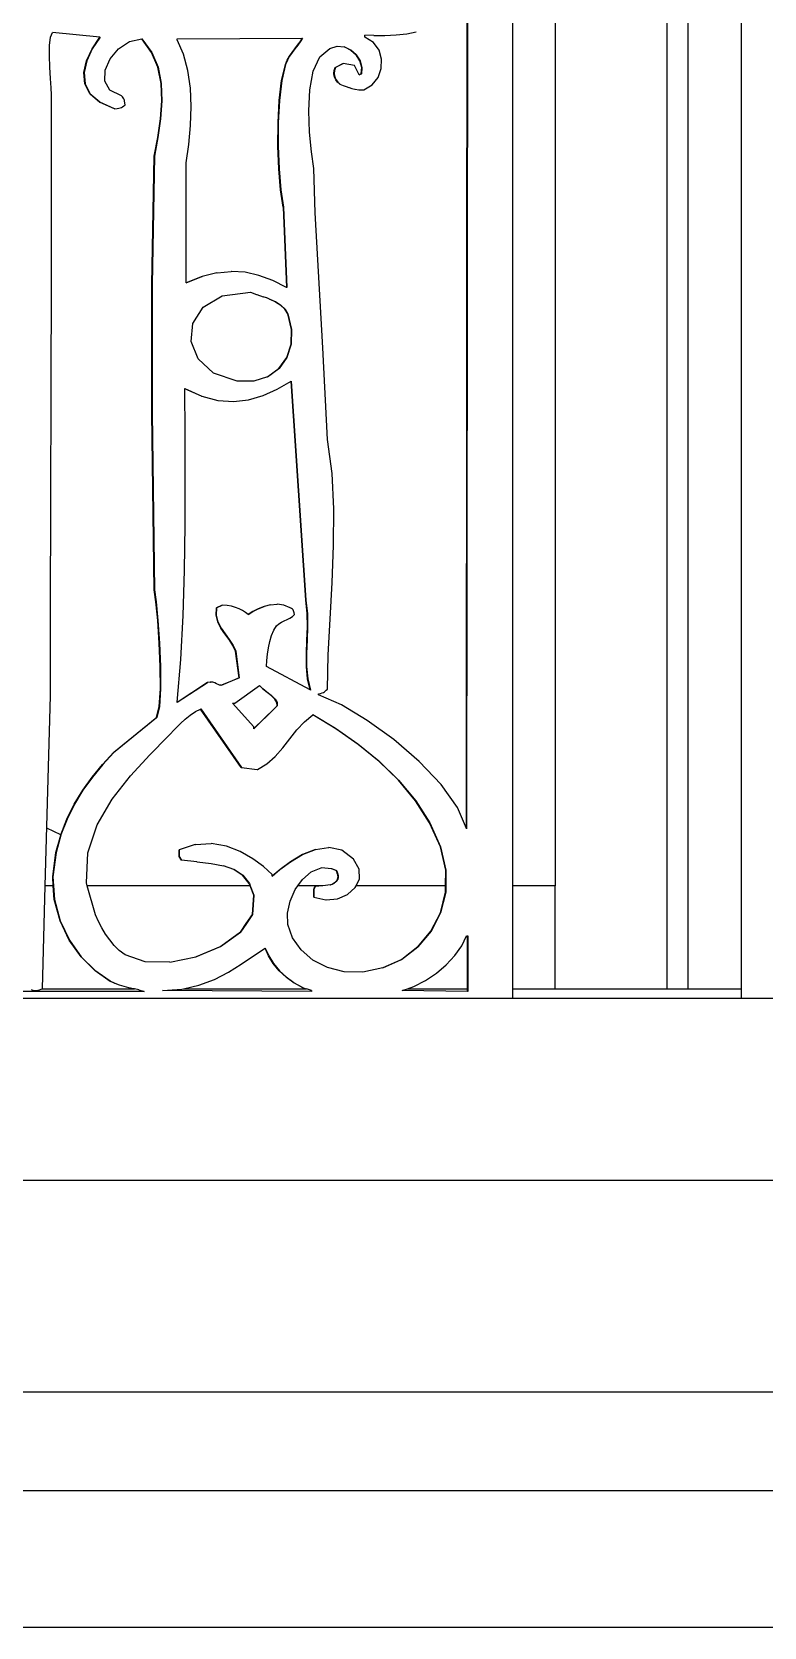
# Model space of a CAD drawing. Header units: inches. Extents: x -2812 to 9774, y -15726 to -746.
# Drawn here: x 3420.64 to 3436.69, y -9244.96 to -9209.95 of the extents above; entities that cross this region are included whole.
import ezdxf

# ---------------------------------------------------------------- set-up
doc = ezdxf.new("R2010")
doc.units = ezdxf.units.IN
doc.header["$LTSCALE"] = 17
doc.header["$MEASUREMENT"] = 0
doc.layers.add('OUTLINE', color=1, linetype='Continuous', lineweight=25)

# ---------------------------------------------------------------- blocks, each defined once
blk = doc.blocks.new('fddd')
for p, q in [((-466.319, -3278.755), (-466.306, -3265.055)), ((-466.301, -3265.055), (-466.314, -3278.755)), ((-465.309, -3291.653), (-465.309, -3265.045)), ((-464.387, -3265.045), (-464.387, -3291.653)), ((-461.938, -3265.045), (-461.938, -3293.913)), ((-461.466, -3293.913), (-461.466, -3265.045)), ((-460.3, -3293.913), (-460.3, -3265.045)), ((-475.469, -3273.213), (-475.448, -3273.032)), ((-475.448, -3273.032), (-475.401, -3272.925)), ((-474.365, -3273.029), (-475.401, -3272.925)), ((-474.538, -3273.286), (-474.365, -3273.029)), ((-474.36, -3273.029), (-474.534, -3273.286)), ((-474.365, -3273.029), (-474.36, -3273.029)), ((-473.955, -3273.286), (-473.715, -3273.129)), ((-473.715, -3273.129), (-473.447, -3273.071)), ((-473.447, -3273.071), (-473.442, -3273.07)), ((-473.23, -3273.364), (-473.447, -3273.071)), ((-473.442, -3273.07), (-473.225, -3273.364)), ((-472.674, -3273.07), (-469.926, -3273.05)), ((-472.674, -3273.091), (-472.674, -3273.07)), ((-472.53, -3273.404), (-472.674, -3273.091)), ((-470.034, -3273.208), (-469.977, -3273.13)), ((-469.972, -3273.13), (-470.029, -3273.208)), ((-469.977, -3273.13), (-469.926, -3273.05)), ((-469.977, -3273.13), (-469.972, -3273.13)), ((-469.921, -3273.05), (-469.972, -3273.13)), ((-469.926, -3273.05), (-469.921, -3273.05)), ((-468.557, -3273.029), (-468.557, -3272.987)), ((-468.356, -3272.992), (-468.557, -3272.987)), ((-468.366, -3273.146), (-468.557, -3273.029)), ((-468.244, -3273.314), (-468.366, -3273.146)), ((-468.356, -3272.992), (-468.351, -3272.992)), ((-468.351, -3272.992), (-468.117, -3272.991)), ((-468.117, -3272.991), (-467.873, -3272.981)), ((-467.873, -3272.981), (-467.639, -3272.957)), ((-467.639, -3272.957), (-467.431, -3272.915)), ((-475.472, -3273.442), (-475.469, -3273.213)), ((-475.462, -3273.691), (-475.472, -3273.442)), ((-474.659, -3273.549), (-474.538, -3273.286)), ((-474.534, -3273.286), (-474.654, -3273.549)), ((-474.538, -3273.286), (-474.534, -3273.286)), ((-474.249, -3273.754), (-474.14, -3273.506)), ((-474.14, -3273.506), (-473.955, -3273.286)), ((-473.23, -3273.364), (-473.225, -3273.364)), ((-473.093, -3273.692), (-473.23, -3273.364)), ((-473.225, -3273.364), (-473.088, -3273.692)), ((-472.434, -3273.76), (-472.53, -3273.404)), ((-470.259, -3273.535), (-470.209, -3273.447)), ((-470.205, -3273.447), (-470.254, -3273.535)), ((-470.209, -3273.447), (-470.153, -3273.364)), ((-470.209, -3273.447), (-470.205, -3273.447)), ((-470.149, -3273.364), (-470.205, -3273.447)), ((-470.153, -3273.364), (-470.094, -3273.285)), ((-470.153, -3273.364), (-470.149, -3273.364)), ((-470.089, -3273.285), (-470.149, -3273.364)), ((-470.094, -3273.285), (-470.034, -3273.208)), ((-470.094, -3273.285), (-470.089, -3273.285)), ((-470.029, -3273.208), (-470.089, -3273.285)), ((-470.034, -3273.208), (-470.029, -3273.208)), ((-469.686, -3273.78), (-469.545, -3273.463)), ((-469.545, -3273.463), (-469.326, -3273.278)), ((-469.326, -3273.278), (-469.162, -3273.23)), ((-469.162, -3273.23), (-469.009, -3273.245)), ((-469.009, -3273.245), (-469.004, -3273.245)), ((-468.866, -3273.313), (-469.009, -3273.245)), ((-469.004, -3273.245), (-468.862, -3273.313)), ((-468.866, -3273.313), (-468.862, -3273.313)), ((-468.749, -3273.418), (-468.866, -3273.313)), ((-468.862, -3273.313), (-468.744, -3273.418)), ((-468.749, -3273.418), (-468.744, -3273.418)), ((-468.665, -3273.549), (-468.749, -3273.418)), ((-468.744, -3273.418), (-468.661, -3273.549)), ((-468.188, -3273.511), (-468.244, -3273.314)), ((-468.197, -3273.718), (-468.188, -3273.511)), ((-475.446, -3273.935), (-475.462, -3273.691)), ((-474.715, -3273.807), (-474.659, -3273.549)), ((-474.715, -3273.807), (-474.71, -3273.807)), ((-474.693, -3274.052), (-474.715, -3273.807)), ((-474.654, -3273.549), (-474.71, -3273.807)), ((-474.71, -3273.807), (-474.688, -3274.052)), ((-474.659, -3273.549), (-474.654, -3273.549)), ((-474.257, -3273.994), (-474.249, -3273.754)), ((-473.093, -3273.692), (-473.088, -3273.692)), ((-473.024, -3274.048), (-473.093, -3273.692)), ((-473.088, -3273.692), (-473.019, -3274.048)), ((-472.379, -3274.147), (-472.434, -3273.76)), ((-470.381, -3273.983), (-470.298, -3273.63)), ((-470.293, -3273.63), (-470.377, -3273.983)), ((-470.298, -3273.63), (-470.259, -3273.535)), ((-470.298, -3273.63), (-470.293, -3273.63)), ((-470.254, -3273.535), (-470.293, -3273.63)), ((-470.259, -3273.535), (-470.254, -3273.535)), ((-469.761, -3274.188), (-469.686, -3273.78)), ((-469.233, -3273.827), (-469.226, -3273.766)), ((-469.233, -3273.827), (-469.228, -3273.827)), ((-469.229, -3273.879), (-469.233, -3273.827)), ((-469.229, -3273.879), (-469.224, -3273.879)), ((-469.214, -3273.925), (-469.229, -3273.879)), ((-469.221, -3273.766), (-469.228, -3273.827)), ((-469.228, -3273.827), (-469.224, -3273.879)), ((-469.226, -3273.766), (-469.207, -3273.693)), ((-469.226, -3273.766), (-469.221, -3273.766)), ((-469.224, -3273.879), (-469.209, -3273.925)), ((-469.202, -3273.693), (-469.221, -3273.766)), ((-469.207, -3273.693), (-469.033, -3273.61)), ((-469.207, -3273.693), (-469.202, -3273.693)), ((-469.03, -3273.61), (-469.202, -3273.693)), ((-469.033, -3273.61), (-469.03, -3273.61)), ((-469.028, -3273.61), (-469.03, -3273.61)), ((-468.781, -3273.651), (-469.028, -3273.61)), ((-468.682, -3273.857), (-468.781, -3273.651)), ((-468.682, -3273.857), (-468.637, -3273.838)), ((-468.681, -3273.858), (-468.682, -3273.857)), ((-468.632, -3273.838), (-468.681, -3273.858)), ((-468.665, -3273.549), (-468.661, -3273.549)), ((-468.625, -3273.694), (-468.665, -3273.549)), ((-468.661, -3273.549), (-468.62, -3273.694)), ((-468.637, -3273.838), (-468.625, -3273.694)), ((-468.637, -3273.838), (-468.632, -3273.838)), ((-468.62, -3273.694), (-468.632, -3273.838)), ((-468.625, -3273.694), (-468.62, -3273.694)), ((-468.267, -3273.914), (-468.197, -3273.718)), ((-475.432, -3274.145), (-475.446, -3273.935)), ((-475.426, -3274.294), (-475.432, -3274.145)), ((-474.693, -3274.052), (-474.688, -3274.052)), ((-474.582, -3274.273), (-474.693, -3274.052)), ((-474.688, -3274.052), (-474.577, -3274.273)), ((-474.145, -3274.193), (-474.257, -3273.994)), ((-473.889, -3274.315), (-474.145, -3274.193)), ((-473.024, -3274.048), (-473.019, -3274.048)), ((-473.01, -3274.427), (-473.024, -3274.048)), ((-473.019, -3274.048), (-473.005, -3274.427)), ((-472.362, -3274.554), (-472.379, -3274.147)), ((-470.434, -3274.419), (-470.381, -3273.983)), ((-470.377, -3273.983), (-470.43, -3274.419)), ((-470.381, -3273.983), (-470.377, -3273.983)), ((-469.785, -3274.647), (-469.761, -3274.188)), ((-469.214, -3273.925), (-469.209, -3273.925)), ((-469.189, -3273.969), (-469.214, -3273.925)), ((-469.209, -3273.925), (-469.184, -3273.969)), ((-469.189, -3273.969), (-469.184, -3273.969)), ((-469.153, -3274.015), (-469.189, -3273.969)), ((-469.184, -3273.969), (-469.148, -3274.015)), ((-469.153, -3274.015), (-469.148, -3274.015)), ((-469.108, -3274.066), (-469.153, -3274.015)), ((-469.148, -3274.015), (-469.103, -3274.066)), ((-469.108, -3274.066), (-469.103, -3274.066)), ((-469.103, -3274.066), (-469.033, -3274.089)), ((-469.033, -3274.089), (-469.029, -3274.089)), ((-469.029, -3274.089), (-468.969, -3274.113)), ((-468.969, -3274.113), (-468.964, -3274.113)), ((-468.964, -3274.113), (-468.907, -3274.135)), ((-468.907, -3274.135), (-468.903, -3274.135)), ((-468.903, -3274.135), (-468.844, -3274.156)), ((-468.844, -3274.156), (-468.839, -3274.156)), ((-468.839, -3274.156), (-468.774, -3274.173)), ((-468.774, -3274.173), (-468.769, -3274.173)), ((-468.769, -3274.173), (-468.69, -3274.185)), ((-468.69, -3274.185), (-468.685, -3274.185)), ((-468.685, -3274.185), (-468.587, -3274.19)), ((-468.587, -3274.19), (-468.582, -3274.19)), ((-468.582, -3274.19), (-468.396, -3274.079)), ((-468.396, -3274.079), (-468.267, -3273.914)), ((-475.426, -3278.338), (-475.426, -3274.294)), ((-474.582, -3274.273), (-474.577, -3274.273)), ((-474.369, -3274.461), (-474.582, -3274.273)), ((-474.577, -3274.273), (-474.364, -3274.461)), ((-474.369, -3274.461), (-474.364, -3274.461)), ((-474.042, -3274.605), (-474.369, -3274.461)), ((-474.364, -3274.461), (-474.039, -3274.605)), ((-473.919, -3274.582), (-473.893, -3274.571)), ((-473.893, -3274.571), (-473.868, -3274.558)), ((-473.869, -3274.341), (-473.889, -3274.315)), ((-473.852, -3274.364), (-473.869, -3274.341)), ((-473.868, -3274.558), (-473.843, -3274.541)), ((-473.839, -3274.386), (-473.852, -3274.364)), ((-473.843, -3274.541), (-473.814, -3274.522)), ((-473.829, -3274.41), (-473.839, -3274.386)), ((-473.822, -3274.439), (-473.829, -3274.41)), ((-473.817, -3274.475), (-473.822, -3274.439)), ((-473.814, -3274.522), (-473.817, -3274.475)), ((-473.039, -3274.823), (-473.01, -3274.427)), ((-473.005, -3274.427), (-473.034, -3274.823)), ((-473.01, -3274.427), (-473.005, -3274.427)), ((-472.375, -3274.971), (-472.362, -3274.554)), ((-470.46, -3274.909), (-470.434, -3274.419)), ((-470.43, -3274.419), (-470.455, -3274.909)), ((-470.434, -3274.419), (-470.43, -3274.419)), ((-474.039, -3274.605), (-474.042, -3274.605)), ((-474.039, -3274.605), (-474.038, -3274.605)), ((-474.038, -3274.605), (-473.988, -3274.599)), ((-473.988, -3274.599), (-473.95, -3274.591)), ((-473.95, -3274.591), (-473.919, -3274.582)), ((-473.098, -3275.23), (-473.039, -3274.823)), ((-473.034, -3274.823), (-473.093, -3275.23)), ((-473.039, -3274.823), (-473.034, -3274.823)), ((-470.461, -3275.42), (-470.46, -3274.909)), ((-470.46, -3274.909), (-470.455, -3274.909)), ((-470.455, -3274.909), (-470.457, -3275.42)), ((-469.77, -3275.114), (-469.785, -3274.647)), ((-473.174, -3275.642), (-473.098, -3275.23)), ((-473.093, -3275.23), (-473.17, -3275.642)), ((-473.098, -3275.23), (-473.093, -3275.23)), ((-472.415, -3275.385), (-472.375, -3274.971)), ((-469.728, -3275.55), (-469.77, -3275.114)), ((-472.475, -3275.787), (-472.415, -3275.385)), ((-470.461, -3275.42), (-470.457, -3275.42)), ((-470.441, -3275.921), (-470.461, -3275.42)), ((-470.457, -3275.42), (-470.436, -3275.921)), ((-469.673, -3275.912), (-469.728, -3275.55)), ((-473.224, -3278.462), (-473.174, -3275.642)), ((-473.17, -3275.642), (-473.219, -3278.462)), ((-473.174, -3275.642), (-473.17, -3275.642)), ((-472.475, -3278.419), (-472.475, -3275.787)), ((-470.441, -3275.921), (-470.436, -3275.921)), ((-470.402, -3276.378), (-470.441, -3275.921)), ((-470.436, -3275.921), (-470.397, -3276.378)), ((-469.648, -3276.886), (-469.673, -3275.912)), ((-470.348, -3276.762), (-470.402, -3276.378)), ((-470.402, -3276.378), (-470.397, -3276.378)), ((-470.397, -3276.378), (-470.343, -3276.762)), ((-470.348, -3276.762), (-470.343, -3276.762)), ((-470.348, -3276.762), (-470.273, -3278.522)), ((-470.343, -3276.762), (-470.268, -3278.525)), ((-469.475, -3279.852), (-469.648, -3276.886)), ((-475.451, -3285.638), (-475.426, -3278.338)), ((-472.125, -3278.283), (-472.475, -3278.421)), ((-472.475, -3278.419), (-472.13, -3278.283)), ((-472.475, -3278.421), (-472.475, -3278.419)), ((-472.13, -3278.283), (-472.125, -3278.283)), ((-471.801, -3278.201), (-472.125, -3278.283)), ((-471.801, -3278.201), (-471.796, -3278.201)), ((-471.796, -3278.201), (-471.487, -3278.17)), ((-471.487, -3278.17), (-471.485, -3278.171)), ((-471.483, -3278.17), (-471.485, -3278.171)), ((-471.179, -3278.19), (-471.483, -3278.17)), ((-470.879, -3278.258), (-471.179, -3278.19)), ((-470.577, -3278.37), (-470.879, -3278.258)), ((-470.273, -3278.522), (-470.577, -3278.37)), ((-473.224, -3278.462), (-473.219, -3278.462)), ((-473.224, -3278.755), (-473.224, -3278.462)), ((-473.219, -3278.755), (-473.224, -3278.755)), ((-473.224, -3281.283), (-473.224, -3278.755)), ((-473.219, -3278.462), (-473.219, -3278.755)), ((-473.219, -3278.755), (-473.219, -3281.283)), ((-472.102, -3278.959), (-471.681, -3278.711)), ((-471.681, -3278.711), (-471.062, -3278.628)), ((-471.062, -3278.628), (-470.929, -3278.677)), ((-470.929, -3278.677), (-470.924, -3278.677)), ((-470.924, -3278.677), (-470.786, -3278.726)), ((-470.786, -3278.726), (-470.782, -3278.726)), ((-470.71, -3278.755), (-470.782, -3278.726)), ((-470.705, -3278.755), (-470.71, -3278.755)), ((-470.647, -3278.778), (-470.705, -3278.755)), ((-470.647, -3278.778), (-470.642, -3278.778)), ((-470.517, -3278.839), (-470.647, -3278.778)), ((-470.642, -3278.778), (-470.512, -3278.839)), ((-470.268, -3278.525), (-470.273, -3278.522)), ((-466.33, -3290.396), (-466.319, -3278.755)), ((-466.314, -3278.755), (-466.326, -3290.408)), ((-466.314, -3278.755), (-466.319, -3278.755)), ((-472.329, -3279.312), (-472.102, -3278.959)), ((-470.517, -3278.839), (-470.512, -3278.839)), ((-470.402, -3278.911), (-470.517, -3278.839)), ((-470.512, -3278.839), (-470.397, -3278.911)), ((-470.311, -3278.999), (-470.402, -3278.911)), ((-470.402, -3278.911), (-470.397, -3278.911)), ((-470.397, -3278.911), (-470.306, -3278.999)), ((-470.248, -3279.105), (-470.311, -3278.999)), ((-470.311, -3278.999), (-470.306, -3278.999)), ((-470.306, -3278.999), (-470.244, -3279.105)), ((-470.165, -3279.444), (-470.248, -3279.105)), ((-470.248, -3279.105), (-470.244, -3279.105)), ((-470.244, -3279.105), (-470.161, -3279.444)), ((-472.365, -3279.71), (-472.329, -3279.312)), ((-470.174, -3279.768), (-470.165, -3279.444)), ((-470.161, -3279.444), (-470.17, -3279.768)), ((-470.165, -3279.444), (-470.161, -3279.444)), ((-472.213, -3280.093), (-472.365, -3279.71)), ((-470.269, -3280.061), (-470.174, -3279.768)), ((-470.17, -3279.768), (-470.264, -3280.061)), ((-470.174, -3279.768), (-470.17, -3279.768)), ((-471.877, -3280.402), (-472.213, -3280.093)), ((-470.442, -3280.305), (-470.269, -3280.061)), ((-470.264, -3280.061), (-470.437, -3280.305)), ((-470.269, -3280.061), (-470.264, -3280.061)), ((-469.48, -3279.853), (-469.48, -3279.854)), ((-469.376, -3281.864), (-469.475, -3279.852)), ((-471.359, -3280.578), (-471.877, -3280.402)), ((-470.687, -3280.484), (-470.992, -3280.58)), ((-470.687, -3280.484), (-470.442, -3280.305)), ((-470.687, -3280.484), (-470.682, -3280.484)), ((-470.437, -3280.305), (-470.682, -3280.484)), ((-470.442, -3280.305), (-470.437, -3280.305)), ((-472.5, -3280.744), (-472.129, -3280.91)), ((-472.5, -3280.746), (-472.5, -3280.744)), ((-472.134, -3280.91), (-472.5, -3280.746)), ((-472.499, -3281.73), (-472.5, -3280.746)), ((-470.992, -3280.58), (-471.359, -3280.578)), ((-470.786, -3280.895), (-470.475, -3280.756)), ((-470.475, -3280.756), (-470.174, -3280.58)), ((-470.174, -3280.58), (-470.169, -3280.578)), ((-469.852, -3285.389), (-470.174, -3280.58)), ((-470.169, -3280.578), (-469.847, -3285.389)), ((-472.134, -3280.91), (-472.129, -3280.91)), ((-472.129, -3280.91), (-471.779, -3281.001)), ((-471.779, -3281.001), (-471.774, -3281.001)), ((-471.774, -3281.001), (-471.438, -3281.024)), ((-471.436, -3281.024), (-471.438, -3281.024)), ((-471.436, -3281.024), (-471.433, -3281.024)), ((-471.433, -3281.024), (-471.105, -3280.987)), ((-471.105, -3280.987), (-470.786, -3280.895)), ((-473.224, -3281.283), (-473.219, -3281.283)), ((-473.174, -3285.161), (-473.224, -3281.283)), ((-473.219, -3281.283), (-473.17, -3285.161)), ((-472.495, -3282.73), (-472.499, -3281.73)), ((-469.276, -3282.606), (-469.376, -3281.864)), ((-469.237, -3283.385), (-469.276, -3282.606)), ((-472.496, -3283.735), (-472.495, -3282.73)), ((-469.242, -3284.187), (-469.237, -3283.385)), ((-472.509, -3284.736), (-472.496, -3283.735)), ((-469.275, -3284.998), (-469.242, -3284.187)), ((-472.538, -3285.724), (-472.509, -3284.736)), ((-469.319, -3285.803), (-469.275, -3284.998)), ((-473.174, -3285.161), (-473.17, -3285.161)), ((-473.138, -3285.426), (-473.174, -3285.161)), ((-473.17, -3285.161), (-473.133, -3285.426)), ((-473.138, -3285.426), (-473.133, -3285.426)), ((-473.098, -3285.834), (-473.138, -3285.426)), ((-473.133, -3285.426), (-473.093, -3285.834)), ((-469.852, -3285.389), (-469.847, -3285.389)), ((-469.819, -3285.676), (-469.852, -3285.389)), ((-469.847, -3285.389), (-469.815, -3285.676)), ((-475.451, -3287.484), (-475.451, -3285.638)), ((-472.591, -3286.692), (-472.538, -3285.724)), ((-471.819, -3285.715), (-471.811, -3285.555)), ((-471.819, -3285.715), (-471.815, -3285.715)), ((-471.782, -3285.862), (-471.819, -3285.715)), ((-471.806, -3285.555), (-471.815, -3285.715)), ((-471.815, -3285.715), (-471.777, -3285.862)), ((-471.811, -3285.555), (-471.687, -3285.493)), ((-471.811, -3285.555), (-471.806, -3285.555)), ((-471.682, -3285.493), (-471.806, -3285.555)), ((-471.687, -3285.493), (-471.682, -3285.493)), ((-471.574, -3285.503), (-471.682, -3285.493)), ((-471.478, -3285.52), (-471.574, -3285.503)), ((-471.391, -3285.544), (-471.478, -3285.52)), ((-471.313, -3285.575), (-471.391, -3285.544)), ((-471.241, -3285.612), (-471.313, -3285.575)), ((-471.174, -3285.654), (-471.241, -3285.612)), ((-471.114, -3285.699), (-471.174, -3285.654)), ((-471.114, -3285.699), (-471.014, -3285.638)), ((-471.111, -3285.7), (-471.114, -3285.699)), ((-471.01, -3285.638), (-471.111, -3285.7)), ((-471.014, -3285.638), (-470.897, -3285.578)), ((-471.014, -3285.638), (-471.01, -3285.638)), ((-470.892, -3285.578), (-471.01, -3285.638)), ((-470.897, -3285.578), (-470.766, -3285.525)), ((-470.897, -3285.578), (-470.892, -3285.578)), ((-470.761, -3285.525), (-470.892, -3285.578)), ((-470.766, -3285.525), (-470.761, -3285.525)), ((-470.627, -3285.489), (-470.761, -3285.525)), ((-470.627, -3285.489), (-470.623, -3285.489)), ((-470.623, -3285.489), (-470.484, -3285.477)), ((-470.484, -3285.477), (-470.482, -3285.477)), ((-470.479, -3285.477), (-470.482, -3285.477)), ((-470.335, -3285.496), (-470.479, -3285.477)), ((-470.194, -3285.555), (-470.335, -3285.496)), ((-470.2, -3285.784), (-470.143, -3285.748)), ((-470.167, -3285.572), (-470.194, -3285.555)), ((-470.146, -3285.587), (-470.167, -3285.572)), ((-470.131, -3285.602), (-470.146, -3285.587)), ((-470.143, -3285.748), (-470.095, -3285.7)), ((-470.12, -3285.619), (-470.131, -3285.602)), ((-470.111, -3285.64), (-470.12, -3285.619)), ((-470.103, -3285.666), (-470.111, -3285.64)), ((-470.095, -3285.7), (-470.103, -3285.666)), ((-469.819, -3285.676), (-469.815, -3285.676)), ((-469.815, -3285.97), (-469.819, -3285.676)), ((-469.815, -3285.676), (-469.81, -3285.97)), ((-473.098, -3285.834), (-473.093, -3285.834)), ((-473.063, -3286.327), (-473.098, -3285.834)), ((-473.093, -3285.834), (-473.058, -3286.327)), ((-471.782, -3285.862), (-471.777, -3285.862)), ((-471.713, -3285.998), (-471.782, -3285.862)), ((-471.777, -3285.862), (-471.708, -3285.998)), ((-471.713, -3285.998), (-471.708, -3285.998)), ((-471.625, -3286.127), (-471.713, -3285.998)), ((-471.708, -3285.998), (-471.62, -3286.127)), ((-471.625, -3286.127), (-471.62, -3286.127)), ((-471.533, -3286.253), (-471.625, -3286.127)), ((-471.62, -3286.127), (-471.528, -3286.253)), ((-470.602, -3286.16), (-470.554, -3286.044)), ((-470.554, -3286.044), (-470.492, -3285.949)), ((-470.492, -3285.949), (-470.444, -3285.905)), ((-470.444, -3285.905), (-470.387, -3285.87)), ((-470.387, -3285.87), (-470.325, -3285.841)), ((-470.325, -3285.841), (-470.262, -3285.814)), ((-470.262, -3285.814), (-470.2, -3285.784)), ((-469.825, -3286.266), (-469.815, -3285.97)), ((-469.81, -3285.97), (-469.82, -3286.266)), ((-469.815, -3285.97), (-469.81, -3285.97)), ((-469.358, -3286.588), (-469.319, -3285.803)), ((-473.063, -3286.327), (-473.058, -3286.327)), ((-473.04, -3286.845), (-473.063, -3286.327)), ((-473.058, -3286.327), (-473.036, -3286.845)), ((-471.533, -3286.253), (-471.528, -3286.253)), ((-471.45, -3286.379), (-471.533, -3286.253)), ((-471.528, -3286.253), (-471.445, -3286.379)), ((-471.45, -3286.379), (-471.445, -3286.379)), ((-471.389, -3286.509), (-471.45, -3286.379)), ((-471.445, -3286.379), (-471.384, -3286.509)), ((-470.687, -3286.573), (-470.667, -3286.431)), ((-470.667, -3286.431), (-470.639, -3286.291)), ((-470.639, -3286.291), (-470.602, -3286.16)), ((-469.837, -3286.558), (-469.825, -3286.266)), ((-469.82, -3286.266), (-469.832, -3286.558)), ((-469.825, -3286.266), (-469.82, -3286.266)), ((-472.673, -3287.626), (-472.591, -3286.692)), ((-471.389, -3286.509), (-471.384, -3286.509)), ((-471.315, -3287.09), (-471.389, -3286.509)), ((-471.384, -3286.509), (-471.31, -3287.09)), ((-470.715, -3286.841), (-470.702, -3286.711)), ((-470.702, -3286.711), (-470.687, -3286.573)), ((-469.837, -3286.558), (-469.832, -3286.558)), ((-469.837, -3286.841), (-469.837, -3286.558)), ((-469.832, -3286.558), (-469.832, -3286.841)), ((-469.376, -3287.338), (-469.358, -3286.588)), ((-473.04, -3286.845), (-473.036, -3286.845)), ((-473.038, -3287.33), (-473.04, -3286.845)), ((-473.036, -3286.845), (-473.033, -3287.33)), ((-471.948, -3287.183), (-472.004, -3287.193)), ((-471.948, -3287.183), (-471.945, -3287.183)), ((-471.945, -3287.183), (-471.943, -3287.183)), ((-471.892, -3287.187), (-471.943, -3287.183)), ((-471.711, -3287.255), (-471.315, -3287.09)), ((-471.31, -3287.09), (-471.707, -3287.256)), ((-471.315, -3287.09), (-471.31, -3287.09)), ((-469.753, -3287.356), (-470.715, -3286.841)), ((-469.837, -3286.841), (-469.832, -3286.841)), ((-469.813, -3287.11), (-469.837, -3286.841)), ((-469.832, -3286.841), (-469.809, -3287.11)), ((-469.813, -3287.11), (-469.809, -3287.11)), ((-469.753, -3287.356), (-469.813, -3287.11)), ((-469.809, -3287.11), (-469.748, -3287.359)), ((-475.564, -3291.653), (-475.451, -3287.484)), ((-473.064, -3287.721), (-473.038, -3287.33)), ((-473.033, -3287.33), (-473.059, -3287.721)), ((-473.038, -3287.33), (-473.033, -3287.33)), ((-472.004, -3287.193), (-472.674, -3287.629)), ((-472.673, -3287.626), (-472.009, -3287.193)), ((-472.009, -3287.193), (-472.004, -3287.193)), ((-471.848, -3287.202), (-471.892, -3287.187)), ((-471.809, -3287.221), (-471.848, -3287.202)), ((-471.774, -3287.24), (-471.809, -3287.221)), ((-471.741, -3287.253), (-471.774, -3287.24)), ((-471.711, -3287.255), (-471.741, -3287.253)), ((-471.707, -3287.256), (-471.711, -3287.255)), ((-471.409, -3287.65), (-470.866, -3287.258)), ((-470.866, -3287.258), (-470.863, -3287.256)), ((-470.796, -3287.33), (-470.866, -3287.258)), ((-470.863, -3287.256), (-470.791, -3287.33)), ((-470.796, -3287.33), (-470.791, -3287.33)), ((-470.705, -3287.406), (-470.796, -3287.33)), ((-470.791, -3287.33), (-470.7, -3287.406)), ((-470.705, -3287.406), (-470.7, -3287.406)), ((-470.611, -3287.481), (-470.705, -3287.406)), ((-470.7, -3287.406), (-470.606, -3287.481)), ((-470.611, -3287.481), (-470.606, -3287.481)), ((-470.531, -3287.556), (-470.611, -3287.481)), ((-470.606, -3287.481), (-470.526, -3287.556)), ((-469.748, -3287.359), (-469.753, -3287.356)), ((-469.574, -3287.442), (-469.528, -3287.432)), ((-469.574, -3287.463), (-469.574, -3287.442)), ((-469.07, -3287.686), (-469.574, -3287.463)), ((-469.528, -3287.432), (-469.493, -3287.422)), ((-469.493, -3287.422), (-469.466, -3287.41)), ((-469.466, -3287.41), (-469.444, -3287.396)), ((-469.444, -3287.396), (-469.424, -3287.381)), ((-469.424, -3287.381), (-469.402, -3287.361)), ((-469.402, -3287.361), (-469.376, -3287.338)), ((-473.125, -3287.961), (-473.064, -3287.721)), ((-473.059, -3287.721), (-473.12, -3287.961)), ((-473.064, -3287.721), (-473.059, -3287.721)), ((-472.674, -3287.629), (-472.673, -3287.626)), ((-472.385, -3287.907), (-472.271, -3287.832)), ((-472.271, -3287.832), (-472.157, -3287.776)), ((-472.157, -3287.776), (-472.153, -3287.774)), ((-471.265, -3289.06), (-472.157, -3287.776)), ((-472.153, -3287.774), (-471.26, -3289.06)), ((-470.987, -3288.168), (-471.459, -3287.65)), ((-471.459, -3287.65), (-471.409, -3287.65)), ((-470.541, -3287.774), (-470.987, -3288.209)), ((-470.987, -3288.205), (-470.546, -3287.774)), ((-470.546, -3287.774), (-470.482, -3287.703)), ((-470.546, -3287.774), (-470.541, -3287.774)), ((-470.477, -3287.703), (-470.541, -3287.774)), ((-470.531, -3287.556), (-470.526, -3287.556)), ((-470.483, -3287.63), (-470.531, -3287.556)), ((-470.526, -3287.556), (-470.478, -3287.63)), ((-470.483, -3287.63), (-470.478, -3287.63)), ((-470.482, -3287.703), (-470.483, -3287.63)), ((-470.482, -3287.703), (-470.477, -3287.703)), ((-470.478, -3287.63), (-470.477, -3287.703)), ((-468.504, -3288.024), (-469.07, -3287.686)), ((-474.067, -3288.728), (-473.125, -3287.961)), ((-473.12, -3287.961), (-474.062, -3288.728)), ((-473.125, -3287.961), (-473.12, -3287.961)), ((-472.872, -3288.375), (-472.696, -3288.19)), ((-472.696, -3288.19), (-472.598, -3288.091)), ((-472.598, -3288.091), (-472.494, -3287.995)), ((-472.494, -3287.995), (-472.385, -3287.907)), ((-470.987, -3288.205), (-470.987, -3288.168)), ((-470.987, -3288.209), (-470.987, -3288.205)), ((-470.045, -3288.235), (-469.881, -3288.054)), ((-469.881, -3288.054), (-469.7, -3287.9)), ((-469.7, -3287.9), (-469.698, -3287.898)), ((-469.2, -3288.204), (-469.7, -3287.9)), ((-469.698, -3287.898), (-469.195, -3288.204)), ((-468.711, -3288.545), (-469.2, -3288.204)), ((-469.2, -3288.204), (-469.195, -3288.204)), ((-469.195, -3288.204), (-468.706, -3288.545)), ((-467.92, -3288.447), (-468.504, -3288.024)), ((-473.269, -3288.783), (-472.872, -3288.375)), ((-470.355, -3288.628), (-470.2, -3288.431)), ((-470.2, -3288.431), (-470.045, -3288.235)), ((-468.711, -3288.545), (-468.706, -3288.545)), ((-468.247, -3288.923), (-468.711, -3288.545)), ((-468.706, -3288.545), (-468.242, -3288.923)), ((-467.364, -3288.926), (-467.92, -3288.447)), ((-474.309, -3288.995), (-474.067, -3288.728)), ((-474.062, -3288.728), (-474.304, -3288.995)), ((-474.067, -3288.728), (-474.062, -3288.728)), ((-473.695, -3289.244), (-473.269, -3288.783)), ((-470.702, -3288.976), (-470.519, -3288.814)), ((-470.519, -3288.814), (-470.355, -3288.628)), ((-467.822, -3289.336), (-468.247, -3288.923)), ((-468.247, -3288.923), (-468.242, -3288.923)), ((-468.242, -3288.923), (-467.817, -3289.336)), ((-466.883, -3289.433), (-467.364, -3288.926)), ((-474.741, -3289.559), (-474.535, -3289.271)), ((-474.53, -3289.271), (-474.736, -3289.559)), ((-474.535, -3289.271), (-474.309, -3288.995)), ((-474.535, -3289.271), (-474.53, -3289.271)), ((-474.304, -3288.995), (-474.53, -3289.271)), ((-474.309, -3288.995), (-474.304, -3288.995)), ((-474.098, -3289.757), (-473.695, -3289.244)), ((-471.265, -3289.06), (-471.26, -3289.06)), ((-471.26, -3289.06), (-470.918, -3289.101)), ((-470.918, -3289.101), (-470.913, -3289.101)), ((-470.913, -3289.101), (-470.702, -3288.976)), ((-474.927, -3289.864), (-474.741, -3289.559)), ((-474.736, -3289.559), (-474.922, -3289.864)), ((-474.741, -3289.559), (-474.736, -3289.559)), ((-467.822, -3289.336), (-467.817, -3289.336)), ((-467.447, -3289.787), (-467.822, -3289.336)), ((-467.817, -3289.336), (-467.442, -3289.787)), ((-466.522, -3289.936), (-466.883, -3289.433)), ((-475.088, -3290.191), (-474.927, -3289.864)), ((-474.922, -3289.864), (-475.084, -3290.191)), ((-474.927, -3289.864), (-474.922, -3289.864)), ((-474.427, -3290.32), (-474.098, -3289.757)), ((-467.447, -3289.787), (-467.442, -3289.787)), ((-467.136, -3290.275), (-467.447, -3289.787)), ((-467.442, -3289.787), (-467.131, -3290.275)), ((-466.33, -3290.396), (-466.522, -3289.936)), ((-475.222, -3290.537), (-475.088, -3290.191)), ((-475.084, -3290.191), (-475.218, -3290.539)), ((-475.088, -3290.191), (-475.084, -3290.191)), ((-474.63, -3290.932), (-474.427, -3290.32)), ((-467.136, -3290.275), (-467.131, -3290.275)), ((-466.901, -3290.802), (-467.136, -3290.275)), ((-467.131, -3290.275), (-466.896, -3290.802)), ((-475.222, -3290.537), (-475.529, -3290.39)), ((-475.332, -3290.926), (-475.224, -3290.544)), ((-475.22, -3290.544), (-475.327, -3290.926)), ((-475.224, -3290.544), (-475.222, -3290.537)), ((-475.224, -3290.544), (-475.22, -3290.544)), ((-475.218, -3290.539), (-475.222, -3290.537)), ((-475.218, -3290.539), (-475.22, -3290.544)), ((-466.326, -3290.408), (-466.33, -3290.396)), ((-475.4, -3291.455), (-475.332, -3290.926)), ((-475.327, -3290.926), (-475.395, -3291.455)), ((-475.332, -3290.926), (-475.327, -3290.926)), ((-474.658, -3291.591), (-474.63, -3290.932)), ((-472.629, -3290.864), (-472.624, -3290.864)), ((-472.629, -3291.009), (-472.629, -3290.864)), ((-472.629, -3291.009), (-472.624, -3291.009)), ((-472.579, -3291.092), (-472.629, -3291.009)), ((-472.273, -3290.745), (-472.624, -3290.864)), ((-472.624, -3290.864), (-472.624, -3291.009)), ((-472.624, -3291.009), (-472.574, -3291.092)), ((-472.273, -3290.745), (-472.268, -3290.745)), ((-472.268, -3290.745), (-471.927, -3290.725)), ((-471.927, -3290.725), (-471.926, -3290.726)), ((-471.922, -3290.725), (-471.926, -3290.726)), ((-471.593, -3290.785), (-471.922, -3290.725)), ((-471.288, -3290.904), (-471.593, -3290.785)), ((-471.014, -3291.06), (-471.288, -3290.904)), ((-470.189, -3291.129), (-469.925, -3290.971)), ((-469.921, -3290.971), (-470.184, -3291.129)), ((-469.925, -3290.971), (-469.641, -3290.855)), ((-469.925, -3290.971), (-469.921, -3290.971)), ((-469.637, -3290.855), (-469.921, -3290.971)), ((-469.641, -3290.855), (-469.637, -3290.855)), ((-469.637, -3290.855), (-469.351, -3290.812)), ((-469.351, -3290.812), (-469.349, -3290.812)), ((-469.349, -3290.812), (-469.346, -3290.812)), ((-469.064, -3290.873), (-469.346, -3290.812)), ((-468.805, -3291.071), (-469.064, -3290.873)), ((-466.784, -3291.309), (-466.901, -3290.802)), ((-466.901, -3290.802), (-466.896, -3290.802)), ((-466.896, -3290.802), (-466.779, -3291.309)), ((-472.579, -3291.092), (-472.574, -3291.092)), ((-472.237, -3291.128), (-472.574, -3291.092)), ((-472.237, -3291.128), (-472.232, -3291.128)), ((-472.232, -3291.128), (-471.929, -3291.165)), ((-471.929, -3291.165), (-471.925, -3291.165)), ((-471.925, -3291.165), (-471.658, -3291.218)), ((-471.658, -3291.218), (-471.654, -3291.218)), ((-471.427, -3291.3), (-471.654, -3291.218)), ((-471.427, -3291.3), (-471.422, -3291.3)), ((-471.237, -3291.424), (-471.427, -3291.3)), ((-471.422, -3291.3), (-471.232, -3291.424)), ((-470.779, -3291.233), (-471.014, -3291.06)), ((-470.591, -3291.403), (-470.779, -3291.233)), ((-470.412, -3291.298), (-470.591, -3291.445)), ((-470.591, -3291.441), (-470.417, -3291.298)), ((-470.417, -3291.298), (-470.189, -3291.129)), ((-470.417, -3291.298), (-470.412, -3291.298)), ((-470.184, -3291.129), (-470.412, -3291.298)), ((-470.189, -3291.129), (-470.184, -3291.129)), ((-469.926, -3291.515), (-469.732, -3291.348)), ((-469.732, -3291.348), (-469.513, -3291.261)), ((-469.281, -3291.279), (-469.513, -3291.261)), ((-469.182, -3291.32), (-469.281, -3291.279)), ((-469.281, -3291.279), (-469.276, -3291.279)), ((-469.276, -3291.279), (-469.177, -3291.32)), ((-469.182, -3291.32), (-469.177, -3291.32)), ((-469.171, -3291.35), (-469.182, -3291.32)), ((-469.177, -3291.32), (-469.166, -3291.35)), ((-469.171, -3291.35), (-469.166, -3291.35)), ((-469.16, -3291.377), (-469.171, -3291.35)), ((-469.166, -3291.35), (-469.155, -3291.377)), ((-469.16, -3291.377), (-469.155, -3291.377)), ((-469.151, -3291.401), (-469.16, -3291.377)), ((-469.155, -3291.377), (-469.146, -3291.401)), ((-468.683, -3291.289), (-468.805, -3291.071)), ((-468.677, -3291.501), (-468.683, -3291.289)), ((-466.786, -3291.653), (-466.784, -3291.309)), ((-466.784, -3291.309), (-466.779, -3291.309)), ((-466.779, -3291.309), (-466.782, -3291.653)), ((-475.625, -3293.913), (-475.564, -3291.653)), ((-475.386, -3291.653), (-475.564, -3291.653)), ((-475.4, -3291.455), (-475.395, -3291.455)), ((-475.386, -3291.653), (-475.4, -3291.455)), ((-475.395, -3291.455), (-475.381, -3291.653)), ((-475.381, -3291.653), (-475.386, -3291.653)), ((-475.364, -3291.958), (-475.386, -3291.653)), ((-475.381, -3291.653), (-475.359, -3291.958)), ((-474.641, -3291.653), (-474.658, -3291.591)), ((-471.073, -3291.653), (-474.641, -3291.653)), ((-474.459, -3292.295), (-474.641, -3291.653)), ((-471.237, -3291.424), (-471.232, -3291.424)), ((-471.091, -3291.606), (-471.237, -3291.424)), ((-471.232, -3291.424), (-471.086, -3291.606)), ((-471.091, -3291.606), (-471.086, -3291.606)), ((-471.073, -3291.653), (-471.091, -3291.606)), ((-471.086, -3291.606), (-471.068, -3291.653)), ((-471.068, -3291.653), (-471.073, -3291.653)), ((-470.992, -3291.859), (-471.073, -3291.653)), ((-471.068, -3291.653), (-470.987, -3291.859)), ((-470.591, -3291.441), (-470.591, -3291.403)), ((-470.591, -3291.445), (-470.591, -3291.441)), ((-470.084, -3291.739), (-470.023, -3291.653)), ((-470.023, -3291.653), (-469.926, -3291.515)), ((-469.486, -3291.653), (-470.023, -3291.653)), ((-469.678, -3291.735), (-469.653, -3291.673)), ((-469.678, -3291.735), (-469.673, -3291.735)), ((-469.678, -3291.901), (-469.678, -3291.735)), ((-469.648, -3291.673), (-469.673, -3291.735)), ((-469.673, -3291.735), (-469.673, -3291.901)), ((-469.653, -3291.673), (-469.648, -3291.673)), ((-469.486, -3291.653), (-469.648, -3291.673)), ((-469.481, -3291.653), (-469.486, -3291.653)), ((-469.306, -3291.631), (-469.481, -3291.653)), ((-469.306, -3291.631), (-469.272, -3291.617)), ((-469.306, -3291.631), (-469.301, -3291.631)), ((-469.267, -3291.617), (-469.301, -3291.631)), ((-469.272, -3291.617), (-469.245, -3291.605)), ((-469.272, -3291.617), (-469.267, -3291.617)), ((-469.24, -3291.605), (-469.267, -3291.617)), ((-469.245, -3291.605), (-469.223, -3291.592)), ((-469.245, -3291.605), (-469.24, -3291.605)), ((-469.218, -3291.592), (-469.24, -3291.605)), ((-469.223, -3291.592), (-469.205, -3291.577)), ((-469.223, -3291.592), (-469.218, -3291.592)), ((-469.2, -3291.577), (-469.218, -3291.592)), ((-469.205, -3291.577), (-469.189, -3291.559)), ((-469.205, -3291.577), (-469.2, -3291.577)), ((-469.184, -3291.559), (-469.2, -3291.577)), ((-469.189, -3291.559), (-469.174, -3291.536)), ((-469.189, -3291.559), (-469.184, -3291.559)), ((-469.169, -3291.536), (-469.184, -3291.559)), ((-469.174, -3291.536), (-469.157, -3291.507)), ((-469.174, -3291.536), (-469.169, -3291.536)), ((-469.152, -3291.507), (-469.169, -3291.536)), ((-469.157, -3291.507), (-469.147, -3291.477)), ((-469.157, -3291.507), (-469.152, -3291.507)), ((-469.142, -3291.477), (-469.152, -3291.507)), ((-469.151, -3291.401), (-469.146, -3291.401)), ((-469.145, -3291.426), (-469.151, -3291.401)), ((-469.147, -3291.477), (-469.143, -3291.45)), ((-469.147, -3291.477), (-469.142, -3291.477)), ((-469.146, -3291.401), (-469.14, -3291.426)), ((-469.145, -3291.426), (-469.14, -3291.426)), ((-469.143, -3291.45), (-469.145, -3291.426)), ((-469.143, -3291.45), (-469.138, -3291.45)), ((-469.138, -3291.45), (-469.142, -3291.477)), ((-469.14, -3291.426), (-469.138, -3291.45)), ((-468.933, -3291.843), (-468.768, -3291.691)), ((-468.768, -3291.691), (-468.749, -3291.653)), ((-468.749, -3291.653), (-468.677, -3291.501)), ((-466.786, -3291.653), (-468.749, -3291.653)), ((-466.788, -3291.795), (-466.786, -3291.653)), ((-466.782, -3291.653), (-466.786, -3291.653)), ((-466.782, -3291.653), (-466.783, -3291.795)), ((-464.387, -3291.653), (-465.309, -3291.653)), ((-465.309, -3293.913), (-465.309, -3291.653)), ((-464.387, -3293.913), (-464.387, -3291.653)), ((-475.364, -3291.958), (-475.359, -3291.958)), ((-475.238, -3292.424), (-475.364, -3291.958)), ((-475.359, -3291.958), (-475.233, -3292.424)), ((-471.02, -3292.287), (-470.992, -3291.859)), ((-470.987, -3291.859), (-471.016, -3292.287)), ((-470.992, -3291.859), (-470.987, -3291.859)), ((-470.253, -3292.257), (-470.196, -3291.994)), ((-470.196, -3291.994), (-470.084, -3291.739)), ((-469.678, -3291.901), (-469.673, -3291.901)), ((-469.673, -3291.901), (-469.412, -3291.964)), ((-469.409, -3291.964), (-469.412, -3291.964)), ((-469.409, -3291.964), (-469.407, -3291.964)), ((-469.407, -3291.964), (-469.154, -3291.939)), ((-469.154, -3291.939), (-468.933, -3291.843)), ((-466.9, -3292.247), (-466.788, -3291.795)), ((-466.783, -3291.795), (-466.895, -3292.247)), ((-466.788, -3291.795), (-466.783, -3291.795)), ((-475.238, -3292.424), (-475.233, -3292.424)), ((-475.038, -3292.845), (-475.238, -3292.424)), ((-475.233, -3292.424), (-475.033, -3292.845)), ((-474.392, -3292.439), (-474.459, -3292.295)), ((-471.157, -3292.483), (-471.02, -3292.287)), ((-471.016, -3292.287), (-471.153, -3292.485)), ((-471.02, -3292.287), (-471.016, -3292.287)), ((-470.244, -3292.502), (-470.253, -3292.257)), ((-467.107, -3292.651), (-466.9, -3292.247)), ((-466.895, -3292.247), (-467.102, -3292.651)), ((-466.9, -3292.247), (-466.895, -3292.247)), ((-474.319, -3292.579), (-474.392, -3292.439)), ((-474.239, -3292.715), (-474.319, -3292.579)), ((-474.15, -3292.844), (-474.239, -3292.715)), ((-471.722, -3292.985), (-471.286, -3292.669)), ((-471.281, -3292.669), (-471.717, -3292.985)), ((-471.286, -3292.669), (-471.157, -3292.483)), ((-471.286, -3292.669), (-471.281, -3292.669)), ((-471.153, -3292.485), (-471.281, -3292.669)), ((-471.153, -3292.485), (-471.157, -3292.483)), ((-470.139, -3292.797), (-470.244, -3292.502)), ((-467.395, -3292.996), (-467.107, -3292.651)), ((-467.102, -3292.651), (-467.391, -3292.996)), ((-467.107, -3292.651), (-467.102, -3292.651)), ((-466.432, -3292.97), (-466.326, -3292.751)), ((-466.326, -3292.751), (-466.306, -3292.751)), ((-466.306, -3292.751), (-466.301, -3292.751)), ((-466.306, -3293.913), (-466.306, -3292.751)), ((-466.301, -3292.751), (-466.301, -3293.913)), ((-475.038, -3292.845), (-475.033, -3292.845)), ((-474.779, -3293.212), (-475.038, -3292.845)), ((-475.033, -3292.845), (-474.774, -3293.212)), ((-474.051, -3292.964), (-474.15, -3292.844)), ((-473.94, -3293.072), (-474.051, -3292.964)), ((-473.814, -3293.166), (-473.94, -3293.072)), ((-472.26, -3293.213), (-471.722, -3292.985)), ((-471.717, -3292.985), (-472.256, -3293.213)), ((-471.722, -3292.985), (-471.717, -3292.985)), ((-470.998, -3293.195), (-470.743, -3293.023)), ((-470.743, -3293.023), (-470.74, -3293.021)), ((-470.669, -3293.194), (-470.743, -3293.023)), ((-470.74, -3293.021), (-470.664, -3293.194)), ((-469.952, -3293.063), (-470.139, -3292.797)), ((-469.695, -3293.284), (-469.952, -3293.063)), ((-467.753, -3293.269), (-467.395, -3292.996)), ((-467.391, -3292.996), (-467.748, -3293.269)), ((-467.395, -3292.996), (-467.391, -3292.996)), ((-466.583, -3293.185), (-466.432, -3292.97)), ((-474.779, -3293.212), (-474.774, -3293.212)), ((-474.475, -3293.516), (-474.779, -3293.212)), ((-474.774, -3293.212), (-474.47, -3293.516)), ((-473.372, -3293.325), (-473.814, -3293.166)), ((-472.829, -3293.334), (-473.372, -3293.325)), ((-472.829, -3293.334), (-472.26, -3293.213)), ((-472.26, -3293.213), (-472.256, -3293.213)), ((-471.548, -3293.551), (-471.265, -3293.376)), ((-471.265, -3293.376), (-470.998, -3293.195)), ((-470.669, -3293.194), (-470.664, -3293.194)), ((-470.564, -3293.361), (-470.669, -3293.194)), ((-470.664, -3293.194), (-470.56, -3293.361)), ((-470.564, -3293.361), (-470.56, -3293.361)), ((-470.434, -3293.519), (-470.564, -3293.361)), ((-470.56, -3293.361), (-470.43, -3293.519)), ((-469.377, -3293.448), (-469.695, -3293.284)), ((-469.008, -3293.54), (-469.377, -3293.448)), ((-468.165, -3293.456), (-468.599, -3293.548)), ((-468.165, -3293.456), (-467.753, -3293.269)), ((-468.165, -3293.456), (-468.161, -3293.456)), ((-467.748, -3293.269), (-468.161, -3293.456)), ((-467.753, -3293.269), (-467.748, -3293.269)), ((-466.987, -3293.574), (-466.771, -3293.388)), ((-466.771, -3293.388), (-466.583, -3293.185)), ((-474.475, -3293.516), (-474.47, -3293.516)), ((-474.142, -3293.747), (-474.475, -3293.516)), ((-474.47, -3293.516), (-474.137, -3293.747)), ((-474.142, -3293.747), (-474.137, -3293.747)), ((-474.045, -3293.793), (-474.142, -3293.747)), ((-474.137, -3293.747), (-474.04, -3293.793)), ((-474.045, -3293.793), (-474.04, -3293.793)), ((-474.04, -3293.793), (-473.945, -3293.829)), ((-473.945, -3293.829), (-473.94, -3293.829)), ((-473.94, -3293.829), (-473.842, -3293.858)), ((-472.194, -3293.836), (-471.855, -3293.709)), ((-471.855, -3293.709), (-471.548, -3293.551)), ((-470.282, -3293.661), (-470.434, -3293.519)), ((-470.434, -3293.519), (-470.43, -3293.519)), ((-470.43, -3293.519), (-470.277, -3293.661)), ((-470.282, -3293.661), (-470.277, -3293.661)), ((-470.111, -3293.784), (-470.282, -3293.661)), ((-470.277, -3293.661), (-470.107, -3293.784)), ((-470.111, -3293.784), (-470.107, -3293.784)), ((-469.925, -3293.884), (-470.111, -3293.784)), ((-470.107, -3293.784), (-469.92, -3293.884)), ((-468.599, -3293.548), (-469.008, -3293.54)), ((-467.479, -3293.864), (-467.226, -3293.735)), ((-467.226, -3293.735), (-466.987, -3293.574)), ((-465.309, -3294.125), (-499.529, -3294.125)), ((-473.398, -3293.975), (-477.385, -3293.975)), ((-475.873, -3293.933), (-475.837, -3293.945)), ((-475.837, -3293.945), (-475.832, -3293.945)), ((-475.832, -3293.945), (-475.799, -3293.95)), ((-475.799, -3293.95), (-475.794, -3293.95)), ((-475.794, -3293.95), (-475.758, -3293.95)), ((-475.758, -3293.95), (-475.722, -3293.945)), ((-475.722, -3293.945), (-475.689, -3293.936)), ((-475.689, -3293.936), (-475.656, -3293.925)), ((-475.656, -3293.925), (-475.625, -3293.913)), ((-475.625, -3293.913), (-473.614, -3293.913)), ((-473.842, -3293.858), (-473.837, -3293.858)), ((-473.837, -3293.858), (-473.735, -3293.884)), ((-473.735, -3293.884), (-473.731, -3293.884)), ((-473.731, -3293.884), (-473.626, -3293.91)), ((-473.626, -3293.91), (-473.621, -3293.91)), ((-473.621, -3293.91), (-473.614, -3293.913)), ((-473.614, -3293.913), (-473.609, -3293.913)), ((-473.513, -3293.939), (-473.609, -3293.913)), ((-473.513, -3293.939), (-473.508, -3293.939)), ((-473.508, -3293.939), (-473.398, -3293.975)), ((-473.398, -3293.975), (-473.393, -3293.975)), ((-472.996, -3293.954), (-472.571, -3293.922)), ((-469.728, -3293.975), (-472.996, -3293.954)), ((-472.571, -3293.922), (-472.53, -3293.913)), ((-472.53, -3293.913), (-472.194, -3293.836)), ((-472.53, -3293.913), (-469.844, -3293.913)), ((-469.925, -3293.884), (-469.92, -3293.884)), ((-469.92, -3293.884), (-469.844, -3293.913)), ((-469.844, -3293.913), (-469.839, -3293.913)), ((-469.728, -3293.954), (-469.839, -3293.913)), ((-469.728, -3293.975), (-469.728, -3293.954)), ((-469.728, -3293.954), (-469.723, -3293.954)), ((-469.723, -3293.975), (-469.728, -3293.975)), ((-469.723, -3293.954), (-469.723, -3293.975)), ((-467.739, -3293.954), (-467.62, -3293.913)), ((-466.306, -3293.975), (-467.739, -3293.954)), ((-467.62, -3293.913), (-467.479, -3293.864)), ((-467.62, -3293.913), (-466.306, -3293.913)), ((-466.306, -3293.913), (-466.301, -3293.913)), ((-466.306, -3293.975), (-466.306, -3293.913)), ((-466.301, -3293.975), (-466.306, -3293.975)), ((-466.301, -3293.913), (-466.301, -3293.975)), ((-465.309, -3293.913), (-464.387, -3293.913)), ((-465.309, -3294.125), (-465.309, -3293.913)), ((-460.3, -3294.125), (-465.309, -3294.125)), ((-464.387, -3293.913), (-461.938, -3293.913)), ((-461.938, -3293.913), (-461.466, -3293.913)), ((-461.466, -3293.913), (-460.3, -3293.913)), ((-460.3, -3294.125), (-460.3, -3293.913)), ((-426.08, -3294.125), (-460.3, -3294.125)), ((-399.033, -3298.125), (-539.917, -3298.125)), ((-538.089, -3302.76), (-443.96, -3302.76)), ((-537.997, -3304.923), (-443.96, -3304.923)), ((-535.252, -3307.923), (-405.5, -3307.923))]:
    blk.add_line(p, q)

msp = doc.modelspace()

# ---------------------------------------------------------------- block references
at = {"layer": 'OUTLINE'}
msp.add_blockref('fddd', (3896.495, -5937.038), dxfattribs=at)

doc.saveas('drawing.dxf')
